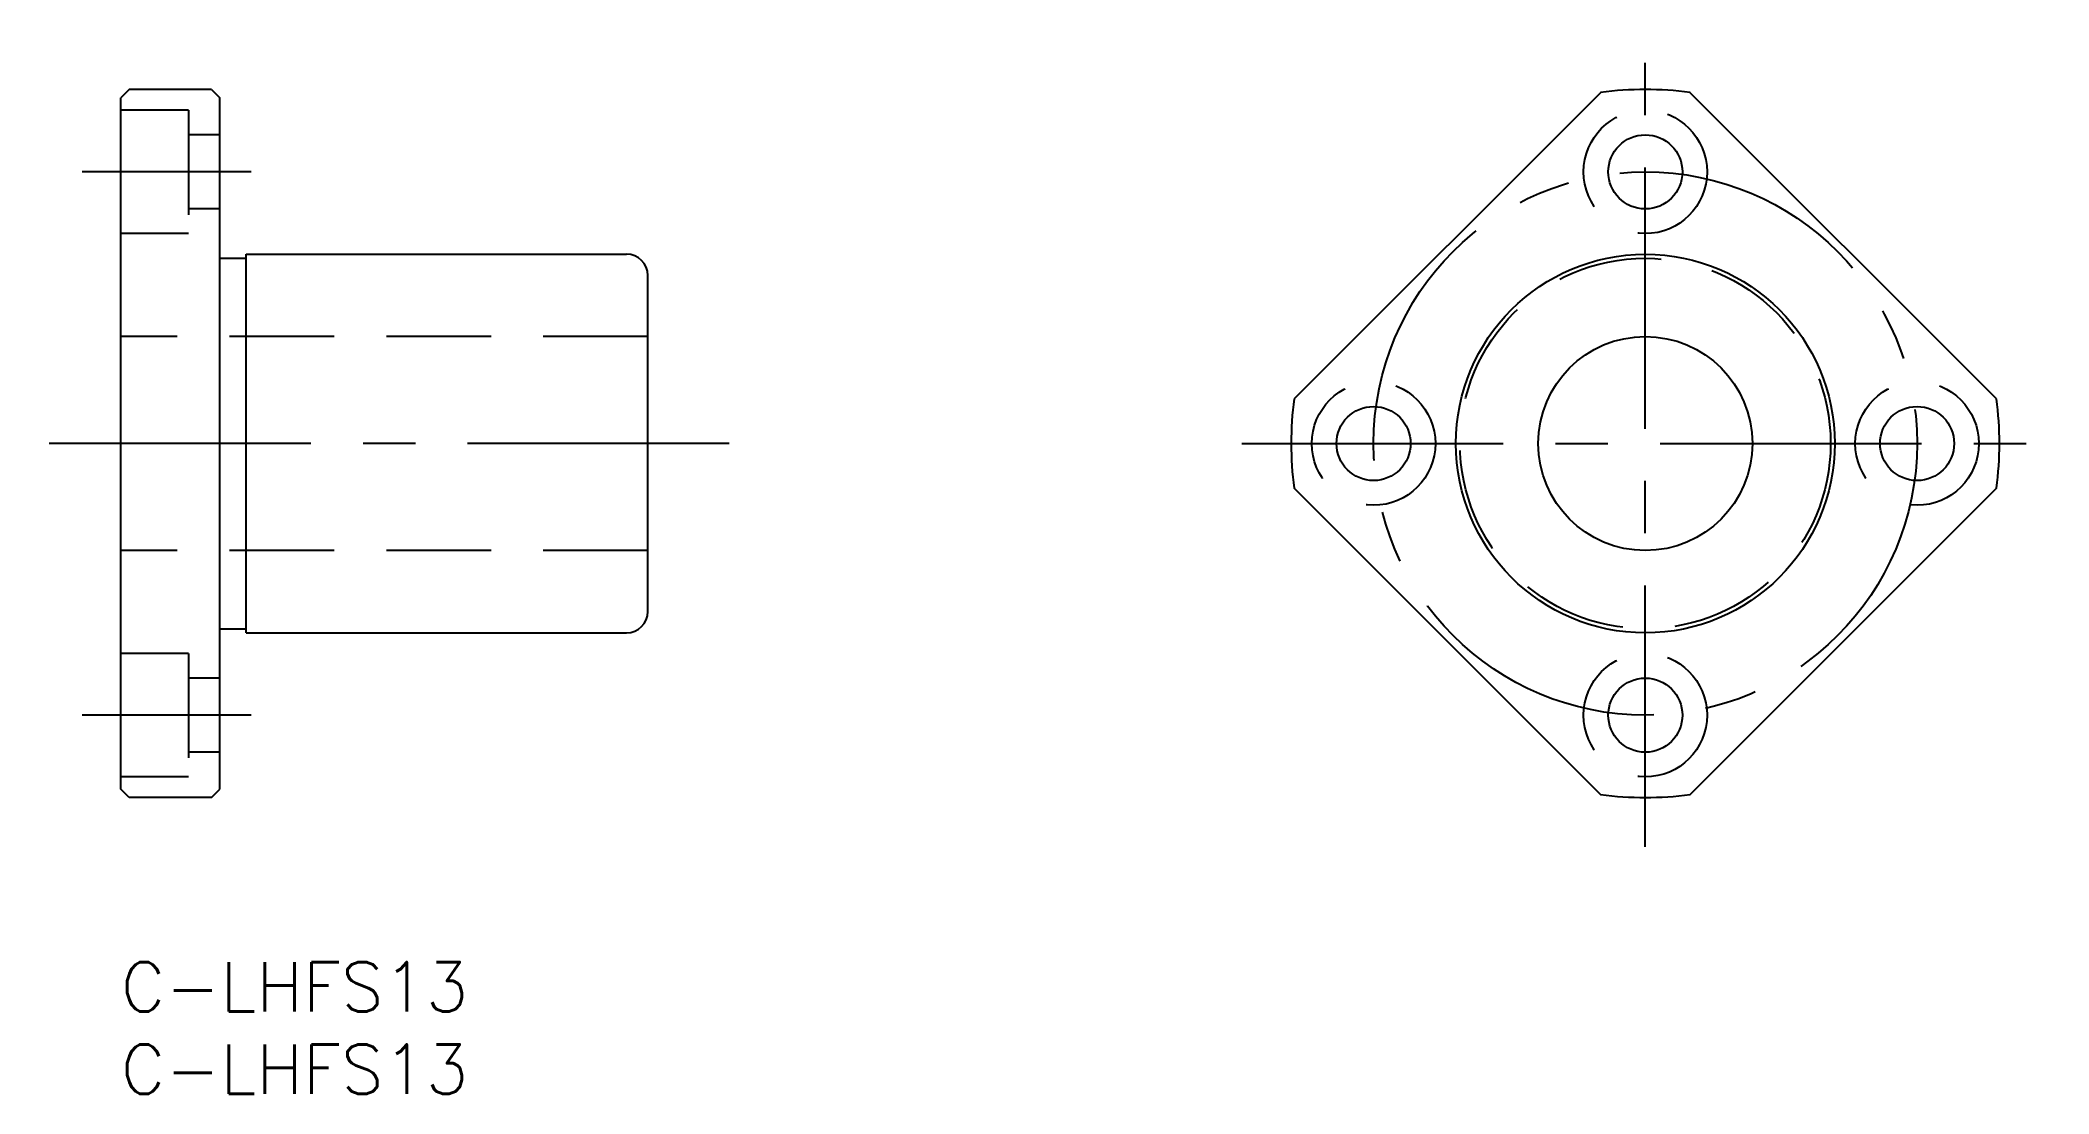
# Model space of a CAD drawing. Extents: x -5 to 117, y -8 to 56.
import ezdxf

# ---------------------------------------------------------------- set-up
doc = ezdxf.new("R2010")
doc.units = 0
doc.header["$LTSCALE"] = 0.5
doc.linetypes.add('CENTER', pattern=[50.8, 31.75, -6.35, 6.35, -6.35])
doc.linetypes.add('DASHED', pattern=[19.05, 12.7, -6.35])
for name, color, linetype in [('MSM_CENTER', 1, 'CENTER'), ('MSM_CONTINUOUS', 7, 'CONTINUOUS'), ('MSM_DASHED', 4, 'DASHED'), ('MSM_PART_NUMBER', 7, 'CONTINUOUS')]:
    doc.layers.add(name, color=color, linetype=linetype)
doc.styles.get("Standard").update_dxf_attribs({"font": 'txt.shx', "height": 3, "bigfont": 'bigfont.shx'})

# ---------------------------------------------------------------- blocks, each defined once
blk = doc.blocks.new('*U26')
at = {"layer": 'MSM_PART_NUMBER'}
blk.add_text('C-LHFS13', height=3, dxfattribs=at).set_placement((0, -3))
blk = doc.blocks.new('*U27')
at = {"layer": 'MSM_PART_NUMBER'}
blk.add_text('C-LHFS13', height=3, dxfattribs=at).set_placement((0, -8))

msp = doc.modelspace()

# ---------------------------------------------------------------- linework, layer by layer
at = {"layer": 'MSM_CENTER'}
for p, q in [((92.56, 7), (92.56, 56)), ((7.92, 48), (-2.35, 48)), ((36.93, 31.5), (-4.9, 31.5)), ((68.06, 31.5), (117.06, 31.5)), ((7.92, 15), (-2.35, 15))]:
    msp.add_line(p, q, dxfattribs=at)
msp.add_circle((92.56, 31.5), 16.5, dxfattribs=at)
at = {"layer": 'MSM_CONTINUOUS'}
for p, q in [((0.5, 53), (0, 52.5)), ((0, 10.5), (0, 52.5)), ((5.5, 53), (0.5, 53)), ((5.5, 53), (6, 52.5)), ((6, 10.5), (6, 52.5)), ((89.85, 52.83), (71.23, 34.21)), ((113.89, 34.21), (95.27, 52.83)), ((6, 42.75), (7.6, 42.75)), ((7.6, 43), (30.7, 43)), ((7.6, 20), (7.6, 43)), ((32, 21.3), (32, 41.7)), ((89.85, 10.17), (71.23, 28.79)), ((113.89, 28.79), (95.27, 10.17)), ((6, 20.25), (7.6, 20.25)), ((7.6, 20), (30.7, 20)), ((12.12, 20), (12.12, 20)), ((18.25, 20), (18.25, 20)), ((0.5, 10), (0, 10.5)), ((5.5, 10), (0.5, 10)), ((5.5, 10), (6, 10.5))]:
    msp.add_line(p, q, dxfattribs=at)
for centre, radius in [((92.56, 48), 2.25), ((92.56, 31.5), 11.5), ((92.56, 31.5), 6.5), ((76.06, 31.5), 2.25), ((109.06, 31.5), 2.25), ((92.56, 15), 2.25)]:
    msp.add_circle(centre, radius, dxfattribs=at)
for centre, radius, start, end in [((92.56, 31.5), 21.5, 82.7492, 97.2508), ((30.7, 41.7), 1.3, 0, 90), ((92.56, 31.5), 21.5, 172.7492, 187.2508), ((92.56, 31.5), 21.5, 352.7492, 7.2508), ((30.7, 21.3), 1.3, 270, 0), ((92.56, 31.5), 21.5, 262.7492, 277.2508)]:
    msp.add_arc(centre, radius, start, end, dxfattribs=at)
at = {"layer": 'MSM_DASHED'}
for p, q in [((4.1, 51.75), (0, 51.75)), ((4.1, 51.75), (4.1, 44.25)), ((6, 50.25), (4.1, 50.25)), ((6, 45.75), (4.1, 45.75)), ((4.1, 44.25), (0, 44.25)), ((32, 38), (0, 38)), ((32, 25), (0, 25)), ((4.1, 18.75), (0, 18.75)), ((4.1, 18.75), (4.1, 11.25)), ((6, 17.25), (4.1, 17.25)), ((6, 12.75), (4.1, 12.75)), ((4.1, 11.25), (0, 11.25))]:
    msp.add_line(p, q, dxfattribs=at)
for centre, radius in [((92.56, 48), 3.75), ((92.56, 31.5), 11.25), ((76.06, 31.5), 3.75), ((109.06, 31.5), 3.75), ((92.56, 15), 3.75)]:
    msp.add_circle(centre, radius, dxfattribs=at)

# ---------------------------------------------------------------- block references
at = {"layer": 'MSM_CONTINUOUS'}
for name in ['*U26', '*U27']:
    msp.add_blockref(name, (0, 0), dxfattribs=at)

doc.saveas('drawing.dxf')
